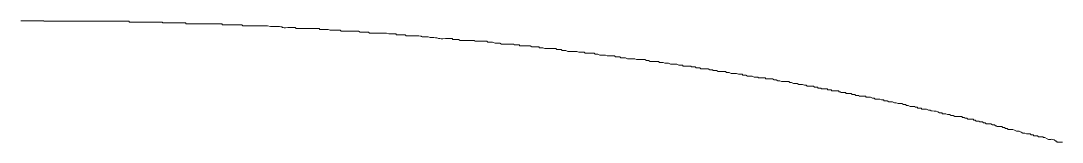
# Model space of a CAD drawing. Header units: millimetres. Extents: x 5194 to 16594, y 329 to 7592.
# Drawn here: x 10792.33 to 10817.85, y 3891 to 3893.98 of the extents above; entities that cross this region are included whole.
import ezdxf

# ---------------------------------------------------------------- set-up
doc = ezdxf.new("R2010")
doc.units = ezdxf.units.MM
doc.header["$MEASUREMENT"] = 0
doc.layers.add('PDF_Geometry', color=7, linetype='Continuous', true_color=0x231f20)

msp = doc.modelspace()

# ---------------------------------------------------------------- linework, layer by layer
at = {"layer": 'PDF_Geometry', "color": 0, "lineweight": 9}
for p, q in [((10792.688, 3893.977), (10792.733, 3893.977)), ((10792.733, 3893.977), (10792.778, 3893.977)), ((10792.778, 3893.977), (10792.8, 3893.977)), ((10792.8, 3893.977), (10792.823, 3893.977)), ((10792.823, 3893.977), (10792.868, 3893.977)), ((10792.868, 3893.977), (10792.89, 3893.977)), ((10792.888, 3893.97), (10792.911, 3893.97)), ((10794.935, 3893.97), (10794.98, 3893.97)), ((10794.98, 3893.97), (10794.98, 3893.947)), ((10794.98, 3893.947), (10795.025, 3893.947)), ((10795.025, 3893.947), (10795.07, 3893.947)), ((10795.632, 3893.947), (10795.677, 3893.947)), ((10795.677, 3893.947), (10795.722, 3893.947)), ((10795.722, 3893.947), (10795.767, 3893.947)), ((10795.767, 3893.947), (10795.789, 3893.947)), ((10795.789, 3893.947), (10795.812, 3893.925)), ((10795.812, 3893.925), (10795.857, 3893.925)), ((10795.857, 3893.925), (10795.902, 3893.925)), ((10795.902, 3893.925), (10795.924, 3893.925)), ((10795.924, 3893.925), (10795.947, 3893.925)), ((10795.947, 3893.925), (10795.992, 3893.925)), ((10795.992, 3893.925), (10796.014, 3893.925)), ((10796.014, 3893.925), (10796.037, 3893.925)), ((10796.262, 3893.925), (10796.284, 3893.925)), ((10796.284, 3893.925), (10796.329, 3893.925)), ((10796.329, 3893.925), (10796.374, 3893.925)), ((10796.374, 3893.925), (10796.374, 3893.902)), ((10796.374, 3893.902), (10796.441, 3893.902)), ((10796.441, 3893.902), (10796.464, 3893.902)), ((10796.464, 3893.902), (10796.509, 3893.902)), ((10796.509, 3893.902), (10796.531, 3893.902)), ((10797.026, 3893.902), (10797.071, 3893.902)), ((10797.071, 3893.902), (10797.094, 3893.902)), ((10797.094, 3893.902), (10797.116, 3893.902)), ((10797.116, 3893.902), (10797.161, 3893.902)), ((10797.161, 3893.902), (10797.184, 3893.902)), ((10797.184, 3893.902), (10797.206, 3893.902)), ((10797.206, 3893.902), (10797.251, 3893.902)), ((10797.251, 3893.902), (10797.274, 3893.88)), ((10797.274, 3893.88), (10797.341, 3893.88)), ((10797.341, 3893.88), (10797.386, 3893.88)), ((10797.588, 3893.88), (10797.611, 3893.88)), ((10797.611, 3893.88), (10797.656, 3893.88)), ((10797.656, 3893.88), (10797.701, 3893.88)), ((10797.701, 3893.88), (10797.746, 3893.88)), ((10797.746, 3893.88), (10797.768, 3893.857)), ((10798.286, 3893.857), (10798.308, 3893.857)), ((10798.308, 3893.857), (10798.353, 3893.857)), ((10798.353, 3893.857), (10798.376, 3893.857)), ((10798.376, 3893.857), (10798.443, 3893.835)), ((10798.443, 3893.835), (10798.488, 3893.835)), ((10798.488, 3893.835), (10798.533, 3893.835)), ((10798.533, 3893.835), (10798.555, 3893.835)), ((10798.555, 3893.835), (10798.578, 3893.835)), ((10798.578, 3893.835), (10798.623, 3893.835)), ((10798.623, 3893.835), (10798.668, 3893.835)), ((10798.87, 3893.812), (10798.893, 3893.812)), ((10798.893, 3893.812), (10798.938, 3893.812)), ((10798.938, 3893.812), (10798.983, 3893.812)), ((10798.983, 3893.812), (10799.005, 3893.812)), ((10799.005, 3893.812), (10799.05, 3893.812)), ((10799.05, 3893.812), (10799.073, 3893.79)), ((10799.073, 3893.79), (10799.095, 3893.79)), ((10799.59, 3893.79), (10799.635, 3893.79)), ((10799.635, 3893.79), (10799.657, 3893.767)), ((10799.657, 3893.767), (10799.68, 3893.767)), ((10799.86, 3893.767), (10799.905, 3893.745)), ((10799.905, 3893.745), (10799.927, 3893.745)), ((10800.152, 3893.745), (10800.175, 3893.722)), ((10800.175, 3893.722), (10800.197, 3893.722)), ((10800.197, 3893.722), (10800.242, 3893.722)), ((10800.242, 3893.722), (10800.287, 3893.722)), ((10800.287, 3893.722), (10800.332, 3893.722)), ((10800.332, 3893.722), (10800.355, 3893.722)), ((10800.512, 3893.722), (10800.557, 3893.722)), ((10800.557, 3893.722), (10800.58, 3893.722)), ((10800.58, 3893.722), (10800.602, 3893.722)), ((10800.602, 3893.722), (10800.647, 3893.7)), ((10800.647, 3893.7), (10800.692, 3893.7)), ((10800.692, 3893.7), (10800.737, 3893.7)), ((10800.737, 3893.7), (10800.759, 3893.7)), ((10800.759, 3893.7), (10800.782, 3893.7)), ((10800.782, 3893.7), (10800.827, 3893.7)), ((10800.827, 3893.7), (10800.849, 3893.7)), ((10800.849, 3893.7), (10800.872, 3893.677)), ((10800.872, 3893.677), (10800.894, 3893.677)), ((10801.074, 3893.677), (10801.097, 3893.677)), ((10801.097, 3893.677), (10801.119, 3893.677)), ((10801.344, 3893.655), (10801.389, 3893.655)), ((10801.389, 3893.655), (10801.412, 3893.655)), ((10801.412, 3893.655), (10801.434, 3893.655)), ((10801.434, 3893.655), (10801.479, 3893.655)), ((10801.479, 3893.655), (10801.524, 3893.655)), ((10801.524, 3893.655), (10801.524, 3893.632)), ((10801.524, 3893.632), (10801.569, 3893.632)), ((10801.569, 3893.632), (10801.614, 3893.632)), ((10801.614, 3893.632), (10801.636, 3893.632)), ((10801.636, 3893.632), (10801.659, 3893.632)), ((10801.659, 3893.632), (10801.704, 3893.632)), ((10801.704, 3893.632), (10801.749, 3893.632)), ((10801.749, 3893.632), (10801.771, 3893.61)), ((10801.771, 3893.61), (10801.794, 3893.61)), ((10801.794, 3893.61), (10801.816, 3893.61)), ((10801.816, 3893.61), (10801.839, 3893.61)), ((10801.839, 3893.61), (10801.861, 3893.61)), ((10801.861, 3893.61), (10801.929, 3893.61)), ((10801.929, 3893.61), (10801.951, 3893.61)), ((10801.951, 3893.61), (10801.996, 3893.61)), ((10801.996, 3893.61), (10802.019, 3893.61)), ((10802.311, 3893.587), (10802.356, 3893.565)), ((10802.356, 3893.565), (10802.379, 3893.565)), ((10802.379, 3893.565), (10802.401, 3893.565)), ((10802.401, 3893.565), (10802.446, 3893.565)), ((10802.738, 3893.542), (10802.761, 3893.542)), ((10802.761, 3893.542), (10802.783, 3893.542)), ((10802.783, 3893.542), (10802.828, 3893.542)), ((10802.828, 3893.542), (10802.873, 3893.542)), ((10802.873, 3893.542), (10802.896, 3893.542)), ((10802.896, 3893.542), (10802.918, 3893.52)), ((10802.918, 3893.52), (10802.963, 3893.52)), ((10802.963, 3893.52), (10803.008, 3893.52)), ((10803.008, 3893.52), (10803.031, 3893.52)), ((10803.031, 3893.52), (10803.053, 3893.52)), ((10803.053, 3893.52), (10803.098, 3893.497)), ((10803.098, 3893.497), (10803.121, 3893.497)), ((10803.121, 3893.497), (10803.143, 3893.497)), ((10803.143, 3893.497), (10803.188, 3893.497)), ((10803.188, 3893.497), (10803.233, 3893.497)), ((10803.233, 3893.497), (10803.278, 3893.497)), ((10803.278, 3893.497), (10803.323, 3893.497)), ((10803.323, 3893.497), (10803.368, 3893.497)), ((10803.368, 3893.497), (10803.413, 3893.497)), ((10803.413, 3893.497), (10803.436, 3893.497)), ((10803.436, 3893.497), (10803.458, 3893.475)), ((10803.458, 3893.475), (10803.503, 3893.475)), ((10803.503, 3893.475), (10803.548, 3893.475)), ((10803.548, 3893.475), (10803.571, 3893.475)), ((10803.571, 3893.475), (10803.593, 3893.475)), ((10803.593, 3893.475), (10803.638, 3893.475)), ((10803.638, 3893.475), (10803.661, 3893.475)), ((10803.661, 3893.475), (10803.706, 3893.475)), ((10803.706, 3893.475), (10803.75, 3893.475)), ((10803.75, 3893.475), (10803.773, 3893.452)), ((10803.773, 3893.452), (10803.795, 3893.452)), ((10803.795, 3893.452), (10803.84, 3893.452)), ((10803.84, 3893.452), (10803.885, 3893.452)), ((10803.885, 3893.452), (10803.953, 3893.43)), ((10803.953, 3893.43), (10803.975, 3893.43)), ((10803.975, 3893.43), (10804.02, 3893.43)), ((10804.02, 3893.43), (10804.043, 3893.43)), ((10804.043, 3893.43), (10804.065, 3893.43)), ((10804.065, 3893.43), (10804.11, 3893.407)), ((10804.11, 3893.407), (10804.155, 3893.407)), ((10804.155, 3893.407), (10804.178, 3893.407)), ((10804.178, 3893.407), (10804.2, 3893.407)), ((10804.2, 3893.407), (10804.245, 3893.407)), ((10804.245, 3893.407), (10804.29, 3893.407)), ((10804.29, 3893.407), (10804.313, 3893.407)), ((10804.313, 3893.407), (10804.335, 3893.407)), ((10804.335, 3893.407), (10804.38, 3893.407)), ((10804.38, 3893.407), (10804.403, 3893.407)), ((10804.403, 3893.407), (10804.425, 3893.385)), ((10804.425, 3893.385), (10804.47, 3893.385)), ((10804.47, 3893.385), (10804.515, 3893.385)), ((10804.515, 3893.385), (10804.538, 3893.385)), ((10804.538, 3893.385), (10804.56, 3893.362)), ((10804.56, 3893.362), (10804.605, 3893.362)), ((10804.605, 3893.362), (10804.628, 3893.362)), ((10804.628, 3893.362), (10804.65, 3893.362)), ((10804.65, 3893.362), (10804.673, 3893.362)), ((10804.673, 3893.362), (10804.718, 3893.362)), ((10804.718, 3893.362), (10804.74, 3893.362)), ((10804.74, 3893.362), (10804.763, 3893.362)), ((10804.763, 3893.362), (10804.807, 3893.362)), ((10804.807, 3893.362), (10804.852, 3893.34)), ((10804.852, 3893.34), (10804.897, 3893.34)), ((10804.897, 3893.34), (10804.942, 3893.34)), ((10804.942, 3893.34), (10804.987, 3893.34)), ((10804.987, 3893.34), (10805.032, 3893.34)), ((10805.032, 3893.34), (10805.032, 3893.317)), ((10805.032, 3893.317), (10805.077, 3893.317)), ((10805.077, 3893.317), (10805.1, 3893.317)), ((10805.1, 3893.317), (10805.122, 3893.317)), ((10805.122, 3893.317), (10805.167, 3893.295)), ((10805.167, 3893.295), (10805.212, 3893.295)), ((10805.212, 3893.295), (10805.235, 3893.295)), ((10805.235, 3893.295), (10805.257, 3893.295)), ((10805.257, 3893.295), (10805.302, 3893.295)), ((10805.302, 3893.295), (10805.325, 3893.295)), ((10805.325, 3893.295), (10805.347, 3893.295)), ((10805.347, 3893.295), (10805.392, 3893.295)), ((10805.392, 3893.295), (10805.437, 3893.295)), ((10805.437, 3893.295), (10805.46, 3893.273)), ((10805.46, 3893.273), (10805.482, 3893.273)), ((10805.482, 3893.273), (10805.527, 3893.273)), ((10805.527, 3893.273), (10805.55, 3893.273)), ((10805.55, 3893.273), (10805.572, 3893.273)), ((10805.572, 3893.273), (10805.595, 3893.25)), ((10805.595, 3893.25), (10805.64, 3893.25)), ((10805.64, 3893.25), (10805.662, 3893.25)), ((10805.662, 3893.25), (10805.685, 3893.25)), ((10805.685, 3893.25), (10805.73, 3893.228)), ((10805.73, 3893.228), (10805.775, 3893.228)), ((10805.775, 3893.228), (10805.797, 3893.228)), ((10805.797, 3893.228), (10805.819, 3893.228)), ((10805.819, 3893.228), (10805.864, 3893.228)), ((10805.864, 3893.228), (10805.909, 3893.228)), ((10805.909, 3893.228), (10805.932, 3893.228)), ((10805.932, 3893.228), (10805.954, 3893.228)), ((10805.954, 3893.228), (10805.999, 3893.205)), ((10805.999, 3893.205), (10806.022, 3893.205)), ((10806.022, 3893.205), (10806.044, 3893.205)), ((10806.044, 3893.205), (10806.089, 3893.205)), ((10806.089, 3893.205), (10806.134, 3893.205)), ((10806.134, 3893.205), (10806.157, 3893.183)), ((10806.157, 3893.183), (10806.179, 3893.183)), ((10806.179, 3893.183), (10806.224, 3893.183)), ((10806.224, 3893.183), (10806.269, 3893.183)), ((10806.269, 3893.183), (10806.314, 3893.183)), ((10806.314, 3893.183), (10806.359, 3893.183)), ((10806.359, 3893.183), (10806.382, 3893.183)), ((10806.382, 3893.183), (10806.404, 3893.16)), ((10806.404, 3893.16), (10806.449, 3893.16)), ((10806.449, 3893.16), (10806.472, 3893.16)), ((10806.472, 3893.16), (10806.517, 3893.138)), ((10806.517, 3893.138), (10806.562, 3893.138)), ((10806.562, 3893.138), (10806.607, 3893.138)), ((10806.607, 3893.138), (10806.652, 3893.138)), ((10806.652, 3893.138), (10806.697, 3893.115)), ((10806.697, 3893.115), (10806.719, 3893.115)), ((10806.719, 3893.115), (10806.742, 3893.115)), ((10806.742, 3893.115), (10806.764, 3893.115)), ((10806.764, 3893.115), (10806.787, 3893.115)), ((10806.787, 3893.115), (10806.832, 3893.115)), ((10806.832, 3893.115), (10806.876, 3893.115)), ((10806.876, 3893.115), (10806.899, 3893.093)), ((10806.899, 3893.093), (10806.921, 3893.093)), ((10806.921, 3893.093), (10806.966, 3893.093)), ((10806.966, 3893.093), (10807.011, 3893.093)), ((10807.011, 3893.093), (10807.034, 3893.07)), ((10807.034, 3893.07), (10807.056, 3893.07)), ((10807.056, 3893.07), (10807.101, 3893.07)), ((10807.101, 3893.07), (10807.124, 3893.07)), ((10807.124, 3893.07), (10807.146, 3893.07)), ((10807.146, 3893.07), (10807.191, 3893.048)), ((10807.191, 3893.048), (10807.236, 3893.048)), ((10807.236, 3893.048), (10807.259, 3893.048)), ((10807.259, 3893.048), (10807.281, 3893.048)), ((10807.281, 3893.048), (10807.326, 3893.048)), ((10807.326, 3893.048), (10807.371, 3893.048)), ((10807.371, 3893.048), (10807.416, 3893.025)), ((10807.416, 3893.025), (10807.439, 3893.025)), ((10807.439, 3893.025), (10807.461, 3893.025)), ((10807.461, 3893.025), (10807.484, 3893.025)), ((10807.484, 3893.025), (10807.529, 3893.025)), ((10807.529, 3893.025), (10807.574, 3893.025)), ((10807.574, 3893.025), (10807.596, 3893.025)), ((10807.596, 3893.025), (10807.619, 3893.025)), ((10807.619, 3893.025), (10807.664, 3893.003)), ((10807.664, 3893.003), (10807.686, 3893.003)), ((10807.686, 3893.003), (10807.709, 3893.003)), ((10807.709, 3893.003), (10807.754, 3892.98)), ((10807.754, 3892.98), (10807.799, 3892.98)), ((10807.799, 3892.98), (10807.821, 3892.98)), ((10807.821, 3892.98), (10807.844, 3892.98)), ((10807.844, 3892.98), (10807.889, 3892.98)), ((10807.889, 3892.98), (10807.933, 3892.98)), ((10807.933, 3892.98), (10807.956, 3892.98)), ((10807.956, 3892.98), (10807.978, 3892.958)), ((10807.978, 3892.958), (10808.023, 3892.958)), ((10808.023, 3892.958), (10808.046, 3892.958)), ((10808.046, 3892.958), (10808.068, 3892.958)), ((10808.068, 3892.958), (10808.113, 3892.935)), ((10808.113, 3892.935), (10808.158, 3892.935)), ((10808.158, 3892.935), (10808.181, 3892.935)), ((10808.181, 3892.935), (10808.203, 3892.935)), ((10808.203, 3892.935), (10808.248, 3892.913)), ((10808.248, 3892.913), (10808.316, 3892.913)), ((10808.316, 3892.913), (10808.338, 3892.913)), ((10808.338, 3892.913), (10808.361, 3892.913)), ((10808.361, 3892.913), (10808.406, 3892.913)), ((10808.406, 3892.913), (10808.451, 3892.89)), ((10808.451, 3892.89), (10808.496, 3892.89)), ((10808.496, 3892.89), (10808.541, 3892.89)), ((10808.541, 3892.89), (10808.563, 3892.868)), ((10808.563, 3892.868), (10808.586, 3892.868)), ((10808.586, 3892.868), (10808.631, 3892.868)), ((10808.631, 3892.868), (10808.676, 3892.868)), ((10808.676, 3892.868), (10808.698, 3892.868)), ((10808.698, 3892.868), (10808.721, 3892.868)), ((10808.721, 3892.868), (10808.743, 3892.868)), ((10808.743, 3892.868), (10808.766, 3892.845)), ((10808.766, 3892.845), (10808.811, 3892.845)), ((10808.811, 3892.845), (10808.856, 3892.845)), ((10808.856, 3892.845), (10808.878, 3892.823)), ((10808.878, 3892.823), (10808.901, 3892.823)), ((10808.901, 3892.823), (10808.945, 3892.823)), ((10808.945, 3892.823), (10808.968, 3892.823)), ((10808.968, 3892.823), (10808.99, 3892.8)), ((10808.99, 3892.8), (10809.035, 3892.8)), ((10809.035, 3892.8), (10809.058, 3892.8)), ((10809.058, 3892.8), (10809.08, 3892.8)), ((10809.08, 3892.8), (10809.125, 3892.8)), ((10809.125, 3892.8), (10809.148, 3892.8)), ((10809.148, 3892.8), (10809.17, 3892.8)), ((10809.17, 3892.8), (10809.215, 3892.778)), ((10809.215, 3892.778), (10809.26, 3892.778)), ((10809.26, 3892.778), (10809.283, 3892.778)), ((10809.283, 3892.778), (10809.283, 3892.755)), ((10809.283, 3892.755), (10809.305, 3892.755)), ((10809.305, 3892.755), (10809.328, 3892.755)), ((10809.328, 3892.755), (10809.373, 3892.755)), ((10809.373, 3892.755), (10809.418, 3892.733)), ((10809.418, 3892.733), (10809.44, 3892.733)), ((10809.44, 3892.733), (10809.463, 3892.733)), ((10809.463, 3892.733), (10809.508, 3892.733)), ((10809.508, 3892.733), (10809.553, 3892.733)), ((10809.553, 3892.733), (10809.598, 3892.733)), ((10809.598, 3892.733), (10809.62, 3892.71)), ((10809.62, 3892.71), (10809.643, 3892.71)), ((10809.643, 3892.71), (10809.688, 3892.71)), ((10809.688, 3892.71), (10809.733, 3892.688)), ((10809.733, 3892.688), (10809.778, 3892.688)), ((10809.778, 3892.688), (10809.823, 3892.688)), ((10809.823, 3892.688), (10809.845, 3892.688)), ((10809.845, 3892.688), (10809.868, 3892.688)), ((10809.868, 3892.688), (10809.913, 3892.665)), ((10809.913, 3892.665), (10809.958, 3892.665)), ((10809.958, 3892.665), (10810.002, 3892.665)), ((10810.002, 3892.665), (10810.025, 3892.643)), ((10810.025, 3892.643), (10810.047, 3892.643)), ((10810.047, 3892.643), (10810.092, 3892.643)), ((10810.092, 3892.643), (10810.137, 3892.62)), ((10810.137, 3892.62), (10810.16, 3892.62)), ((10810.16, 3892.62), (10810.182, 3892.62)), ((10810.182, 3892.62), (10810.205, 3892.62)), ((10810.205, 3892.62), (10810.227, 3892.62)), ((10810.227, 3892.62), (10810.25, 3892.62)), ((10810.25, 3892.62), (10810.295, 3892.598)), ((10810.295, 3892.598), (10810.317, 3892.598)), ((10810.317, 3892.598), (10810.34, 3892.598)), ((10810.34, 3892.598), (10810.385, 3892.598)), ((10810.385, 3892.598), (10810.407, 3892.575)), ((10810.407, 3892.575), (10810.43, 3892.575)), ((10810.43, 3892.575), (10810.475, 3892.575)), ((10810.475, 3892.575), (10810.497, 3892.575)), ((10810.497, 3892.575), (10810.52, 3892.575)), ((10810.52, 3892.575), (10810.565, 3892.575)), ((10810.565, 3892.575), (10810.587, 3892.553)), ((10810.587, 3892.553), (10810.61, 3892.553)), ((10810.61, 3892.553), (10810.655, 3892.553)), ((10810.655, 3892.553), (10810.7, 3892.553)), ((10810.7, 3892.553), (10810.722, 3892.553)), ((10810.722, 3892.553), (10810.745, 3892.553)), ((10810.745, 3892.553), (10810.79, 3892.53)), ((10810.79, 3892.53), (10810.835, 3892.53)), ((10810.835, 3892.53), (10810.88, 3892.508)), ((10810.88, 3892.508), (10810.902, 3892.508)), ((10810.902, 3892.508), (10810.925, 3892.508)), ((10810.925, 3892.508), (10810.97, 3892.485)), ((10810.97, 3892.485), (10810.992, 3892.485)), ((10810.992, 3892.485), (10811.015, 3892.485)), ((10811.015, 3892.485), (10811.059, 3892.485)), ((10811.059, 3892.485), (10811.082, 3892.485)), ((10811.082, 3892.485), (10811.104, 3892.485)), ((10811.104, 3892.485), (10811.149, 3892.485)), ((10811.149, 3892.485), (10811.172, 3892.463)), ((10811.172, 3892.463), (10811.217, 3892.463)), ((10811.217, 3892.463), (10811.262, 3892.44)), ((10811.262, 3892.44), (10811.284, 3892.44)), ((10811.284, 3892.44), (10811.307, 3892.44)), ((10811.307, 3892.44), (10811.329, 3892.44)), ((10811.329, 3892.44), (10811.352, 3892.44)), ((10811.352, 3892.44), (10811.397, 3892.418)), ((10811.397, 3892.418), (10811.442, 3892.418)), ((10811.442, 3892.418), (10811.464, 3892.418)), ((10811.464, 3892.418), (10811.487, 3892.418)), ((10811.487, 3892.418), (10811.532, 3892.395)), ((10811.532, 3892.395), (10811.577, 3892.395)), ((10811.577, 3892.395), (10811.599, 3892.373)), ((10811.599, 3892.373), (10811.622, 3892.373)), ((10811.622, 3892.373), (10811.667, 3892.373)), ((10811.667, 3892.373), (10811.689, 3892.373)), ((10811.689, 3892.373), (10811.712, 3892.373)), ((10811.712, 3892.373), (10811.757, 3892.373)), ((10811.757, 3892.373), (10811.779, 3892.35)), ((10811.779, 3892.35), (10811.802, 3892.35)), ((10811.802, 3892.35), (10811.847, 3892.35)), ((10811.847, 3892.35), (10811.869, 3892.328)), ((10811.869, 3892.328), (10811.892, 3892.328)), ((10811.892, 3892.328), (10811.937, 3892.328)), ((10811.937, 3892.328), (10811.937, 3892.305)), ((10811.937, 3892.305), (10811.982, 3892.305)), ((10811.982, 3892.305), (10812.027, 3892.305)), ((10812.027, 3892.305), (10812.049, 3892.305)), ((10812.049, 3892.305), (10812.072, 3892.305)), ((10812.072, 3892.305), (10812.094, 3892.305)), ((10812.094, 3892.305), (10812.094, 3892.283)), ((10812.094, 3892.283), (10812.139, 3892.283)), ((10812.139, 3892.283), (10812.184, 3892.283)), ((10812.184, 3892.283), (10812.206, 3892.26)), ((10812.206, 3892.26), (10812.229, 3892.26)), ((10812.229, 3892.26), (10812.251, 3892.26)), ((10812.251, 3892.26), (10812.274, 3892.26)), ((10812.274, 3892.26), (10812.319, 3892.26)), ((10812.319, 3892.26), (10812.364, 3892.26)), ((10812.364, 3892.26), (10812.386, 3892.238)), ((10812.386, 3892.238), (10812.409, 3892.238)), ((10812.409, 3892.238), (10812.431, 3892.216)), ((10812.431, 3892.216), (10812.454, 3892.216)), ((10812.454, 3892.216), (10812.499, 3892.216)), ((10812.499, 3892.216), (10812.544, 3892.216)), ((10812.544, 3892.216), (10812.544, 3892.193)), ((10812.544, 3892.193), (10812.589, 3892.193)), ((10812.589, 3892.193), (10812.611, 3892.193)), ((10812.611, 3892.193), (10812.634, 3892.193)), ((10812.634, 3892.193), (10812.679, 3892.193)), ((10812.679, 3892.193), (10812.701, 3892.171)), ((10812.701, 3892.171), (10812.724, 3892.171)), ((10812.724, 3892.171), (10812.769, 3892.171)), ((10812.769, 3892.171), (10812.791, 3892.148)), ((10812.791, 3892.148), (10812.814, 3892.148)), ((10812.814, 3892.148), (10812.859, 3892.148)), ((10812.859, 3892.148), (10812.881, 3892.126)), ((10812.881, 3892.126), (10812.904, 3892.126)), ((10812.904, 3892.126), (10812.949, 3892.126)), ((10812.949, 3892.126), (10812.994, 3892.126)), ((10812.994, 3892.126), (10813.039, 3892.126)), ((10813.039, 3892.126), (10813.039, 3892.103)), ((10813.039, 3892.103), (10813.061, 3892.103)), ((10813.061, 3892.103), (10813.084, 3892.103)), ((10813.084, 3892.103), (10813.106, 3892.103)), ((10813.106, 3892.103), (10813.151, 3892.103)), ((10813.151, 3892.103), (10813.196, 3892.081)), ((10813.196, 3892.081), (10813.241, 3892.081)), ((10813.241, 3892.081), (10813.263, 3892.058)), ((10813.263, 3892.058), (10813.286, 3892.058)), ((10813.286, 3892.058), (10813.331, 3892.058)), ((10813.331, 3892.058), (10813.376, 3892.058)), ((10813.376, 3892.058), (10813.421, 3892.036)), ((10813.421, 3892.036), (10813.443, 3892.036)), ((10813.443, 3892.036), (10813.466, 3892.036)), ((10813.466, 3892.036), (10813.488, 3892.013)), ((10813.488, 3892.013), (10813.511, 3892.013)), ((10813.511, 3892.013), (10813.556, 3892.013)), ((10813.556, 3892.013), (10813.601, 3891.991)), ((10813.601, 3891.991), (10813.623, 3891.991)), ((10813.623, 3891.991), (10813.646, 3891.991)), ((10813.646, 3891.991), (10813.668, 3891.991)), ((10813.668, 3891.991), (10813.691, 3891.991)), ((10813.691, 3891.991), (10813.736, 3891.968)), ((10813.736, 3891.968), (10813.781, 3891.968)), ((10813.781, 3891.968), (10813.826, 3891.946)), ((10813.826, 3891.946), (10813.848, 3891.946)), ((10813.848, 3891.946), (10813.871, 3891.946)), ((10813.871, 3891.946), (10813.893, 3891.946)), ((10813.893, 3891.946), (10813.916, 3891.946)), ((10813.916, 3891.946), (10813.961, 3891.923)), ((10813.961, 3891.923), (10813.983, 3891.923)), ((10813.983, 3891.923), (10814.006, 3891.923)), ((10814.006, 3891.923), (10814.028, 3891.901)), ((10814.028, 3891.901), (10814.051, 3891.901)), ((10814.051, 3891.901), (10814.073, 3891.901)), ((10814.073, 3891.901), (10814.118, 3891.878)), ((10814.118, 3891.878), (10814.141, 3891.878)), ((10814.141, 3891.878), (10814.163, 3891.878)), ((10814.163, 3891.878), (10814.208, 3891.878)), ((10814.208, 3891.878), (10814.23, 3891.878)), ((10814.23, 3891.878), (10814.253, 3891.856)), ((10814.253, 3891.856), (10814.298, 3891.856)), ((10814.298, 3891.856), (10814.298, 3891.833)), ((10814.298, 3891.833), (10814.343, 3891.833)), ((10814.343, 3891.833), (10814.388, 3891.833)), ((10814.388, 3891.833), (10814.41, 3891.811)), ((10814.41, 3891.811), (10814.433, 3891.811)), ((10814.433, 3891.811), (10814.478, 3891.811)), ((10814.478, 3891.811), (10814.523, 3891.811)), ((10814.523, 3891.811), (10814.568, 3891.788)), ((10814.568, 3891.788), (10814.613, 3891.788)), ((10814.613, 3891.788), (10814.635, 3891.766)), ((10814.635, 3891.766), (10814.658, 3891.766)), ((10814.838, 3891.721), (10814.883, 3891.721)), ((10814.883, 3891.721), (10814.905, 3891.721)), ((10814.905, 3891.721), (10814.905, 3891.698)), ((10814.905, 3891.698), (10814.95, 3891.698)), ((10814.95, 3891.698), (10814.973, 3891.698)), ((10814.973, 3891.698), (10814.995, 3891.698)), ((10814.995, 3891.698), (10815.04, 3891.676)), ((10815.04, 3891.676), (10815.063, 3891.676)), ((10815.063, 3891.676), (10815.085, 3891.676)), ((10815.085, 3891.676), (10815.13, 3891.653)), ((10815.13, 3891.653), (10815.175, 3891.653)), ((10815.175, 3891.653), (10815.22, 3891.631)), ((10815.22, 3891.631), (10815.242, 3891.631)), ((10815.242, 3891.631), (10815.265, 3891.631)), ((10815.265, 3891.631), (10815.287, 3891.631)), ((10815.287, 3891.631), (10815.31, 3891.631)), ((10815.31, 3891.631), (10815.355, 3891.631)), ((10815.355, 3891.631), (10815.4, 3891.631)), ((10815.4, 3891.631), (10815.4, 3891.608)), ((10815.4, 3891.608), (10815.445, 3891.608)), ((10815.445, 3891.608), (10815.467, 3891.586)), ((10815.467, 3891.586), (10815.49, 3891.586)), ((10815.49, 3891.586), (10815.512, 3891.586)), ((10815.512, 3891.586), (10815.535, 3891.563)), ((10815.535, 3891.563), (10815.58, 3891.563)), ((10815.58, 3891.563), (10815.625, 3891.563)), ((10815.625, 3891.563), (10815.67, 3891.563)), ((10815.67, 3891.563), (10815.67, 3891.541)), ((10815.67, 3891.541), (10815.715, 3891.541)), ((10815.715, 3891.541), (10815.737, 3891.518)), ((10815.737, 3891.518), (10815.76, 3891.518)), ((10815.76, 3891.518), (10815.805, 3891.518)), ((10815.805, 3891.518), (10815.827, 3891.496)), ((10815.827, 3891.496), (10815.85, 3891.496)), ((10815.85, 3891.496), (10815.872, 3891.496)), ((10815.872, 3891.496), (10815.895, 3891.496)), ((10815.895, 3891.496), (10815.917, 3891.473)), ((10815.917, 3891.473), (10815.962, 3891.473)), ((10815.962, 3891.473), (10815.985, 3891.451)), ((10815.985, 3891.451), (10816.007, 3891.451)), ((10816.007, 3891.451), (10816.052, 3891.451)), ((10816.052, 3891.451), (10816.097, 3891.451)), ((10816.097, 3891.451), (10816.142, 3891.428)), ((10816.142, 3891.428), (10816.187, 3891.428)), ((10816.187, 3891.428), (10816.21, 3891.406)), ((10816.21, 3891.406), (10816.232, 3891.406)), ((10816.232, 3891.406), (10816.255, 3891.383)), ((10816.255, 3891.383), (10816.277, 3891.383)), ((10816.277, 3891.383), (10816.322, 3891.383)), ((10816.322, 3891.383), (10816.344, 3891.383)), ((10816.344, 3891.383), (10816.367, 3891.383)), ((10816.367, 3891.383), (10816.389, 3891.361)), ((10816.389, 3891.361), (10816.412, 3891.361)), ((10816.412, 3891.361), (10816.434, 3891.361)), ((10816.434, 3891.361), (10816.457, 3891.338)), ((10816.457, 3891.338), (10816.502, 3891.338)), ((10816.502, 3891.338), (10816.524, 3891.316)), ((10816.524, 3891.316), (10816.547, 3891.316)), ((10816.547, 3891.316), (10816.592, 3891.316)), ((10816.592, 3891.316), (10816.637, 3891.316)), ((10816.637, 3891.316), (10816.682, 3891.293)), ((10816.682, 3891.293), (10816.727, 3891.271)), ((10816.727, 3891.271), (10816.749, 3891.271)), ((10816.749, 3891.271), (10816.772, 3891.271)), ((10816.772, 3891.271), (10816.794, 3891.271)), ((10816.794, 3891.271), (10816.839, 3891.248)), ((10816.839, 3891.248), (10816.884, 3891.226)), ((10816.884, 3891.226), (10816.929, 3891.226)), ((10816.929, 3891.226), (10816.974, 3891.203)), ((10816.974, 3891.203), (10816.997, 3891.203)), ((10816.997, 3891.203), (10817.019, 3891.203)), ((10817.019, 3891.203), (10817.064, 3891.203)), ((10817.064, 3891.203), (10817.087, 3891.181)), ((10817.087, 3891.181), (10817.109, 3891.181)), ((10817.109, 3891.181), (10817.132, 3891.181)), ((10817.132, 3891.181), (10817.154, 3891.159)), ((10817.154, 3891.159), (10817.177, 3891.159)), ((10817.177, 3891.159), (10817.199, 3891.159)), ((10817.199, 3891.159), (10817.244, 3891.159)), ((10817.244, 3891.159), (10817.267, 3891.136)), ((10817.267, 3891.136), (10817.289, 3891.136)), ((10817.289, 3891.136), (10817.334, 3891.136)), ((10817.334, 3891.136), (10817.379, 3891.136)), ((10817.379, 3891.136), (10817.379, 3891.114)), ((10817.379, 3891.114), (10817.424, 3891.114)), ((10817.694, 3891.024), (10817.716, 3891.024)), ((10817.716, 3891.024), (10817.716, 3891.001)), ((10817.716, 3891.001), (10817.761, 3891.001)), ((10817.761, 3891.001), (10817.806, 3891.001)), ((10817.806, 3891.001), (10817.851, 3891.001))]:
    msp.add_line(p, q, dxfattribs=at)
for points in [[(10792.328, 3893.977), (10792.441, 3893.977), (10792.575, 3893.977), (10792.688, 3893.977)], [(10792.911, 3893.97), (10793.585, 3893.97), (10794.26, 3893.97), (10794.935, 3893.97)], [(10795.07, 3893.947), (10795.25, 3893.947), (10795.452, 3893.947), (10795.632, 3893.947)], [(10796.037, 3893.925), (10796.104, 3893.925), (10796.194, 3893.925), (10796.262, 3893.925)], [(10796.531, 3893.902), (10796.689, 3893.902), (10796.869, 3893.902), (10797.026, 3893.902)], [(10797.386, 3893.88), (10797.454, 3893.88), (10797.521, 3893.88), (10797.588, 3893.88)], [(10797.768, 3893.857), (10797.948, 3893.857), (10798.106, 3893.857), (10798.286, 3893.857)], [(10798.668, 3893.835), (10798.78, 3893.835), (10798.69, 3893.79), (10798.87, 3893.812)], [(10799.095, 3893.79), (10799.253, 3893.79), (10799.433, 3893.79), (10799.59, 3893.79)], [(10799.68, 3893.767), (10799.747, 3893.767), (10799.792, 3893.767), (10799.86, 3893.767)], [(10799.927, 3893.745), (10799.995, 3893.745), (10800.085, 3893.745), (10800.152, 3893.745)], [(10800.355, 3893.722), (10800.4, 3893.722), (10800.467, 3893.722), (10800.512, 3893.722)], [(10800.894, 3893.677), (10800.962, 3893.677), (10801.007, 3893.677), (10801.074, 3893.677)], [(10801.119, 3893.677), (10801.187, 3893.655), (10801.277, 3893.7), (10801.344, 3893.655)], [(10802.019, 3893.61), (10802.244, 3893.61), (10802.041, 3893.565), (10802.311, 3893.587)], [(10802.446, 3893.565), (10802.581, 3893.565), (10802.536, 3893.52), (10802.738, 3893.542)], [(10814.658, 3891.766), (10814.725, 3891.766), (10814.793, 3891.766), (10814.838, 3891.721)], [(10817.424, 3891.114), (10817.581, 3891.001), (10817.559, 3891.136), (10817.694, 3891.024)]]:
    msp.add_open_spline(points, degree=3, dxfattribs=at)

doc.saveas('drawing.dxf')
